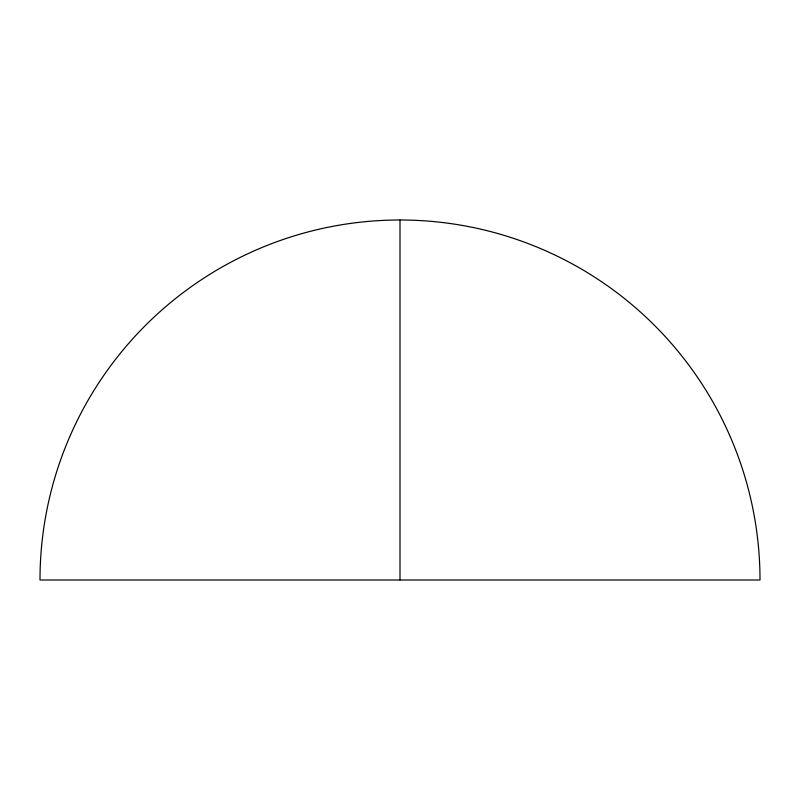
<?xml version="1.0" encoding="UTF-8"?>
<svg xmlns="http://www.w3.org/2000/svg" width="800" height="800" viewBox="0 0 800 800"><rect width="100%" height="100%" fill="white"/><g stroke="black" fill="none" stroke-linecap="round" stroke-linejoin="round"><path stroke-width="1.2" d="M400 220A360 360 0 0 0 40 580L760 580A360 360 0 0 0 400 220L400 580"/></g></svg>
